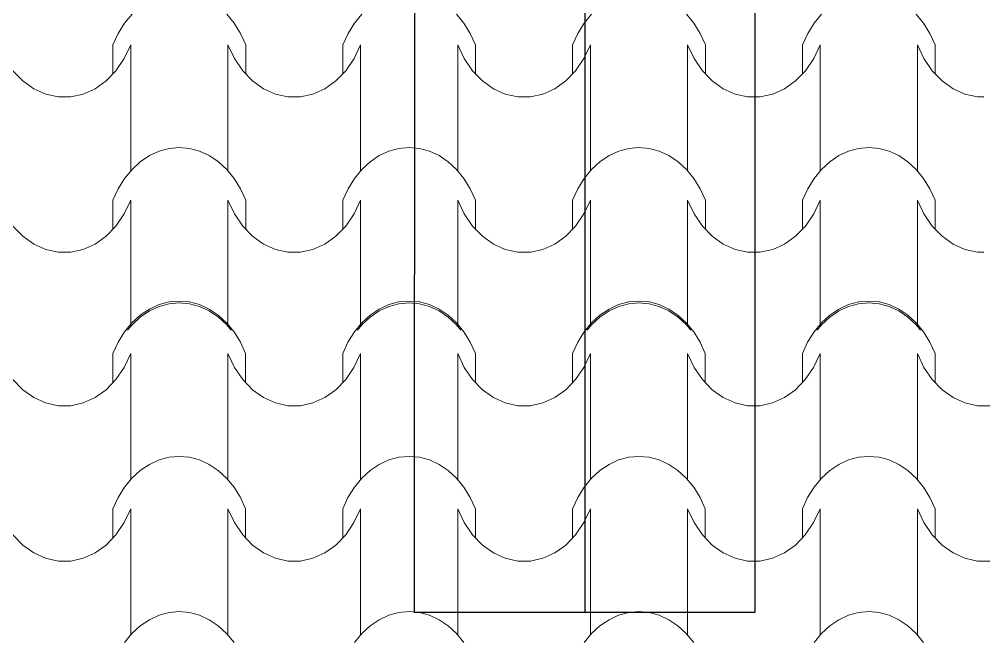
# Model space of a CAD drawing. Header units: millimetres. Extents: x 42452 to 2852333, y -419346 to 834876.
# Drawn here: x 2629564 to 2632399, y 656276 to 658096 of the extents above; entities that cross this region are included whole.
import ezdxf

# ---------------------------------------------------------------- set-up
doc = ezdxf.new("R2010")
doc.units = ezdxf.units.MM
doc.layers.add('M-2 keramitin shtrixi_Ном._пера__21_Pen_No__1', color=7, linetype='Continuous', lineweight=15)
doc.layers.add('memar', color=7, linetype='Continuous', lineweight=25)

# ---------------------------------------------------------------- blocks, each defined once
blk = doc.blocks.new('VES')
at = {"color": 7, "lineweight": 30}
for points in [[(3435819.5, -1692388.5), (3436319.7, -1693014.7), (3436319.6, -1695000.3), (3435319.6, -1695000.3), (3435319.7, -1693014.6), (3435819.5, -1692388.5)], [(3435720.1, -1695000.3), (3435319.6, -1695000.3), (3435319.7, -1693014.6), (3435819.5, -1692388.5), (3435819.9, -1695000.3)]]:
    blk.add_lwpolyline(points, dxfattribs=at)
blk = doc.blocks.new('*X17')
at = {"layer": 'M-2 keramitin shtrixi_Ном._пера__21_Pen_No__1', "color": 7, "linetype": 'Continuous', "lineweight": 15}
for p, q in [((-256447.3, -1353510.1), (-256447.3, -1353428.7)), ((-256364.2, -1353452.6), (-256334.7, -1353444.6)), ((-256334.7, -1353444.6), (-256304.6, -1353441.9)), ((-256304.6, -1353441.9), (-256274.5, -1353444.6)), ((-256274.5, -1353444.6), (-256245, -1353452.6)), ((-256161.8, -1353510.1), (-256161.8, -1353428.7)), ((-255771.8, -1353510.1), (-255771.8, -1353428.7)), ((-255688.6, -1353452.6), (-255659.1, -1353444.6)), ((-255659.1, -1353444.6), (-255629, -1353441.9)), ((-255629, -1353441.9), (-255598.9, -1353444.6)), ((-255598.9, -1353444.6), (-255569.4, -1353452.6)), ((-255486.3, -1353510.1), (-255486.3, -1353428.7)), ((-255096.2, -1353510.1), (-255096.2, -1353428.7)), ((-255013.1, -1353452.6), (-254983.6, -1353444.6)), ((-254983.6, -1353444.6), (-254953.5, -1353441.9)), ((-254953.5, -1353441.9), (-254923.4, -1353444.6)), ((-254923.4, -1353444.6), (-254893.8, -1353452.6)), ((-254810.7, -1353510.1), (-254810.7, -1353428.7)), ((-254420.7, -1353510.1), (-254420.7, -1353428.7)), ((-254337.5, -1353452.6), (-254308, -1353444.6)), ((-254308, -1353444.6), (-254277.9, -1353441.9)), ((-254277.9, -1353441.9), (-254247.8, -1353444.6)), ((-254247.8, -1353444.6), (-254218.3, -1353452.6)), ((-254135.1, -1353510.1), (-254135.1, -1353428.7)), ((-256419.3, -1353483.6), (-256392.6, -1353465.7)), ((-256392.6, -1353465.7), (-256364.2, -1353452.6)), ((-256245, -1353452.6), (-256216.6, -1353465.7)), ((-256216.6, -1353465.7), (-256189.9, -1353483.6)), ((-255743.7, -1353483.6), (-255717, -1353465.7)), ((-255717, -1353465.7), (-255688.6, -1353452.6)), ((-255569.4, -1353452.6), (-255541, -1353465.7)), ((-255541, -1353465.7), (-255514.3, -1353483.6)), ((-255068.1, -1353483.6), (-255041.4, -1353465.7)), ((-255041.4, -1353465.7), (-255013.1, -1353452.6)), ((-254893.8, -1353452.6), (-254865.5, -1353465.7)), ((-254865.5, -1353465.7), (-254838.8, -1353483.6)), ((-254392.6, -1353483.6), (-254365.9, -1353465.7)), ((-254365.9, -1353465.7), (-254337.5, -1353452.6)), ((-254218.3, -1353452.6), (-254189.9, -1353465.7)), ((-254189.9, -1353465.7), (-254163.2, -1353483.6)), ((-256443.7, -1353506.2), (-256419.3, -1353483.6)), ((-256189.9, -1353483.6), (-256165.4, -1353506.2)), ((-255768.2, -1353506.2), (-255743.7, -1353483.6)), ((-255514.3, -1353483.6), (-255489.8, -1353506.2)), ((-255092.6, -1353506.2), (-255068.1, -1353483.6)), ((-254838.8, -1353483.6), (-254814.3, -1353506.2)), ((-254417.1, -1353506.2), (-254392.6, -1353483.6)), ((-254163.2, -1353483.6), (-254138.7, -1353506.2)), ((-256465.6, -1353532.8), (-256443.7, -1353506.2)), ((-256165.4, -1353506.2), (-256143.6, -1353532.8)), ((-255790, -1353532.8), (-255768.2, -1353506.2)), ((-255489.8, -1353506.2), (-255468, -1353532.8)), ((-255114.5, -1353532.8), (-255092.6, -1353506.2)), ((-254814.3, -1353506.2), (-254792.5, -1353532.8)), ((-254438.9, -1353532.8), (-254417.1, -1353506.2)), ((-254138.7, -1353506.2), (-254116.9, -1353532.8)), ((-256484.3, -1353563), (-256465.6, -1353532.8)), ((-256143.6, -1353532.8), (-256124.8, -1353563)), ((-255808.7, -1353563), (-255790, -1353532.8)), ((-255468, -1353532.8), (-255449.3, -1353563)), ((-255133.2, -1353563), (-255114.5, -1353532.8)), ((-254792.5, -1353532.8), (-254773.7, -1353563)), ((-254457.6, -1353563), (-254438.9, -1353532.8)), ((-254116.9, -1353532.8), (-254098.2, -1353563)), ((-256499.6, -1353596.3), (-256484.3, -1353563)), ((-256124.8, -1353563), (-256109.6, -1353596.3)), ((-255824, -1353596.3), (-255808.7, -1353563)), ((-255449.3, -1353563), (-255434, -1353596.3)), ((-255148.5, -1353596.3), (-255133.2, -1353563)), ((-254773.7, -1353563), (-254758.4, -1353596.3)), ((-254472.9, -1353596.3), (-254457.6, -1353563)), ((-254098.2, -1353563), (-254082.9, -1353596.3)), ((-256499.6, -1353681.3), (-256499.6, -1353596.3)), ((-256447.3, -1353596.3), (-256466.7, -1353636.8)), ((-256447.3, -1353781.3), (-256447.3, -1353596.3)), ((-256161.8, -1353781.3), (-256161.8, -1353596.3)), ((-256142.5, -1353636.8), (-256161.8, -1353596.3)), ((-256109.6, -1353681.3), (-256109.6, -1353596.3)), ((-255824, -1353681.3), (-255824, -1353596.3)), ((-255771.8, -1353596.3), (-255791.1, -1353636.8)), ((-255771.8, -1353781.3), (-255771.8, -1353596.3)), ((-255486.3, -1353781.3), (-255486.3, -1353596.3)), ((-255466.9, -1353636.8), (-255486.3, -1353596.3)), ((-255434, -1353681.3), (-255434, -1353596.3)), ((-255148.5, -1353681.3), (-255148.5, -1353596.3)), ((-255096.2, -1353596.3), (-255115.5, -1353636.8)), ((-255096.2, -1353781.3), (-255096.2, -1353596.3)), ((-254810.7, -1353781.3), (-254810.7, -1353596.3)), ((-254791.4, -1353636.8), (-254810.7, -1353596.3)), ((-254758.4, -1353681.3), (-254758.4, -1353596.3)), ((-254472.9, -1353681.3), (-254472.9, -1353596.3)), ((-254420.7, -1353596.3), (-254440, -1353636.8)), ((-254420.7, -1353781.3), (-254420.7, -1353596.3)), ((-254135.1, -1353781.3), (-254135.1, -1353596.3)), ((-254115.8, -1353636.8), (-254135.1, -1353596.3)), ((-254082.9, -1353681.3), (-254082.9, -1353596.3)), ((-256466.7, -1353636.8), (-256491.1, -1353672.5)), ((-256118.1, -1353672.5), (-256142.5, -1353636.8)), ((-255791.1, -1353636.8), (-255815.5, -1353672.5)), ((-255442.5, -1353672.5), (-255466.9, -1353636.8)), ((-255115.5, -1353636.8), (-255140, -1353672.5)), ((-254767, -1353672.5), (-254791.4, -1353636.8)), ((-254440, -1353636.8), (-254464.4, -1353672.5)), ((-254091.4, -1353672.5), (-254115.8, -1353636.8)), ((-256764.8, -1353702.4), (-256793.6, -1353672.5)), ((-256491.1, -1353672.5), (-256519.9, -1353702.4)), ((-256089.3, -1353702.4), (-256118.1, -1353672.5)), ((-255815.5, -1353672.5), (-255844.3, -1353702.4)), ((-255413.7, -1353702.4), (-255442.5, -1353672.5)), ((-255140, -1353672.5), (-255168.8, -1353702.4)), ((-254738.2, -1353702.4), (-254767, -1353672.5)), ((-254464.4, -1353672.5), (-254493.2, -1353702.4)), ((-254062.6, -1353702.4), (-254091.4, -1353672.5)), ((-256732.5, -1353725.6), (-256764.8, -1353702.4)), ((-256697.5, -1353741.5), (-256732.5, -1353725.6)), ((-256552.2, -1353725.6), (-256587.2, -1353741.5)), ((-256519.9, -1353702.4), (-256552.2, -1353725.6)), ((-256056.9, -1353725.6), (-256089.3, -1353702.4)), ((-256021.9, -1353741.5), (-256056.9, -1353725.6)), ((-255876.7, -1353725.6), (-255911.7, -1353741.5)), ((-255844.3, -1353702.4), (-255876.7, -1353725.6)), ((-255381.3, -1353725.6), (-255413.7, -1353702.4)), ((-255346.4, -1353741.5), (-255381.3, -1353725.6)), ((-255201.1, -1353725.6), (-255236.1, -1353741.5)), ((-255168.8, -1353702.4), (-255201.1, -1353725.6)), ((-254705.8, -1353725.6), (-254738.2, -1353702.4)), ((-254670.8, -1353741.5), (-254705.8, -1353725.6)), ((-254525.6, -1353725.6), (-254560.5, -1353741.5)), ((-254493.2, -1353702.4), (-254525.6, -1353725.6)), ((-254030.2, -1353725.6), (-254062.6, -1353702.4)), ((-253995.3, -1353741.5), (-254030.2, -1353725.6)), ((-256660.9, -1353749.6), (-256697.5, -1353741.5)), ((-256642.4, -1353749.6), (-256660.9, -1353749.6)), ((-256623.8, -1353749.6), (-256642.4, -1353749.6)), ((-256587.2, -1353741.5), (-256623.8, -1353749.6)), ((-255985.4, -1353749.6), (-256021.9, -1353741.5)), ((-255966.8, -1353749.6), (-255985.4, -1353749.6)), ((-255948.2, -1353749.6), (-255966.8, -1353749.6)), ((-255911.7, -1353741.5), (-255948.2, -1353749.6)), ((-255309.8, -1353749.6), (-255346.4, -1353741.5)), ((-255291.2, -1353749.6), (-255309.8, -1353749.6)), ((-255272.7, -1353749.6), (-255291.2, -1353749.6)), ((-255236.1, -1353741.5), (-255272.7, -1353749.6)), ((-254634.2, -1353749.6), (-254670.8, -1353741.5)), ((-254615.7, -1353749.6), (-254634.2, -1353749.6)), ((-254597.1, -1353749.6), (-254615.7, -1353749.6)), ((-254560.5, -1353741.5), (-254597.1, -1353749.6)), ((-253958.7, -1353749.6), (-253995.3, -1353741.5)), ((-253940.1, -1353749.6), (-253958.7, -1353749.6)), ((-253921.6, -1353749.6), (-253940.1, -1353749.6)), ((-256447.3, -1353966.4), (-256447.3, -1353781.3)), ((-256161.8, -1353966.4), (-256161.8, -1353781.3)), ((-255771.8, -1353966.4), (-255771.8, -1353781.3)), ((-255486.3, -1353966.4), (-255486.3, -1353781.3)), ((-255096.2, -1353966.4), (-255096.2, -1353781.3)), ((-254810.7, -1353966.4), (-254810.7, -1353781.3)), ((-254420.7, -1353966.4), (-254420.7, -1353781.3)), ((-254135.1, -1353966.4), (-254135.1, -1353781.3)), ((-256334.7, -1353901), (-256304.6, -1353898.3)), ((-256304.6, -1353898.3), (-256274.5, -1353901)), ((-255659.1, -1353901), (-255629, -1353898.3)), ((-255629, -1353898.3), (-255598.9, -1353901)), ((-254983.6, -1353901), (-254953.5, -1353898.3)), ((-254953.5, -1353898.3), (-254923.4, -1353901)), ((-254308, -1353901), (-254277.9, -1353898.3)), ((-254277.9, -1353898.3), (-254247.8, -1353901)), ((-256419.3, -1353940), (-256392.6, -1353922)), ((-256392.6, -1353922), (-256364.2, -1353908.9)), ((-256364.2, -1353908.9), (-256334.7, -1353901)), ((-256274.5, -1353901), (-256245, -1353908.9)), ((-256245, -1353908.9), (-256216.6, -1353922)), ((-256216.6, -1353922), (-256189.9, -1353940)), ((-255743.7, -1353940), (-255717, -1353922)), ((-255717, -1353922), (-255688.6, -1353908.9)), ((-255688.6, -1353908.9), (-255659.1, -1353901)), ((-255598.9, -1353901), (-255569.4, -1353908.9)), ((-255569.4, -1353908.9), (-255541, -1353922)), ((-255541, -1353922), (-255514.3, -1353940)), ((-255068.1, -1353940), (-255041.4, -1353922)), ((-255041.4, -1353922), (-255013.1, -1353908.9)), ((-255013.1, -1353908.9), (-254983.6, -1353901)), ((-254923.4, -1353901), (-254893.8, -1353908.9)), ((-254893.8, -1353908.9), (-254865.5, -1353922)), ((-254865.5, -1353922), (-254838.8, -1353940)), ((-254392.6, -1353940), (-254365.9, -1353922)), ((-254365.9, -1353922), (-254337.5, -1353908.9)), ((-254337.5, -1353908.9), (-254308, -1353901)), ((-254247.8, -1353901), (-254218.3, -1353908.9)), ((-254218.3, -1353908.9), (-254189.9, -1353922)), ((-254189.9, -1353922), (-254163.2, -1353940)), ((-256443.7, -1353962.5), (-256419.3, -1353940)), ((-256189.9, -1353940), (-256165.4, -1353962.5)), ((-255768.2, -1353962.5), (-255743.7, -1353940)), ((-255514.3, -1353940), (-255489.8, -1353962.5)), ((-255092.6, -1353962.5), (-255068.1, -1353940)), ((-254838.8, -1353940), (-254814.3, -1353962.5)), ((-254417.1, -1353962.5), (-254392.6, -1353940)), ((-254163.2, -1353940), (-254138.7, -1353962.5)), ((-256465.6, -1353989.1), (-256443.7, -1353962.5)), ((-256165.4, -1353962.5), (-256143.6, -1353989.1)), ((-255790, -1353989.1), (-255768.2, -1353962.5)), ((-255489.8, -1353962.5), (-255468, -1353989.1)), ((-255114.5, -1353989.1), (-255092.6, -1353962.5)), ((-254814.3, -1353962.5), (-254792.5, -1353989.1)), ((-254438.9, -1353989.1), (-254417.1, -1353962.5)), ((-254138.7, -1353962.5), (-254116.9, -1353989.1)), ((-256484.3, -1354019.4), (-256465.6, -1353989.1)), ((-256143.6, -1353989.1), (-256124.8, -1354019.4)), ((-255808.7, -1354019.4), (-255790, -1353989.1)), ((-255468, -1353989.1), (-255449.3, -1354019.4)), ((-255133.2, -1354019.4), (-255114.5, -1353989.1)), ((-254792.5, -1353989.1), (-254773.7, -1354019.4)), ((-254457.6, -1354019.4), (-254438.9, -1353989.1)), ((-254116.9, -1353989.1), (-254098.2, -1354019.4)), ((-256499.6, -1354052.6), (-256484.3, -1354019.4)), ((-256124.8, -1354019.4), (-256109.6, -1354052.6)), ((-255824, -1354052.6), (-255808.7, -1354019.4)), ((-255449.3, -1354019.4), (-255434, -1354052.6)), ((-255148.5, -1354052.6), (-255133.2, -1354019.4)), ((-254773.7, -1354019.4), (-254758.4, -1354052.6)), ((-254472.9, -1354052.6), (-254457.6, -1354019.4)), ((-254098.2, -1354019.4), (-254082.9, -1354052.6)), ((-256499.6, -1354137.7), (-256499.6, -1354052.6)), ((-256447.3, -1354052.6), (-256466.7, -1354093.1)), ((-256447.3, -1354237.7), (-256447.3, -1354052.6)), ((-256161.8, -1354237.7), (-256161.8, -1354052.6)), ((-256142.5, -1354093.1), (-256161.8, -1354052.6)), ((-256109.6, -1354137.7), (-256109.6, -1354052.6)), ((-255824, -1354137.7), (-255824, -1354052.6)), ((-255771.8, -1354052.6), (-255791.1, -1354093.1)), ((-255771.8, -1354237.7), (-255771.8, -1354052.6)), ((-255486.3, -1354237.7), (-255486.3, -1354052.6)), ((-255466.9, -1354093.1), (-255486.3, -1354052.6)), ((-255434, -1354137.7), (-255434, -1354052.6)), ((-255148.5, -1354137.7), (-255148.5, -1354052.6)), ((-255096.2, -1354052.6), (-255115.5, -1354093.1)), ((-255096.2, -1354237.7), (-255096.2, -1354052.6)), ((-254810.7, -1354237.7), (-254810.7, -1354052.6)), ((-254791.4, -1354093.1), (-254810.7, -1354052.6)), ((-254758.4, -1354137.7), (-254758.4, -1354052.6)), ((-254472.9, -1354137.7), (-254472.9, -1354052.6)), ((-254420.7, -1354052.6), (-254440, -1354093.1)), ((-254420.7, -1354237.7), (-254420.7, -1354052.6)), ((-254135.1, -1354237.7), (-254135.1, -1354052.6)), ((-254115.8, -1354093.1), (-254135.1, -1354052.6)), ((-254082.9, -1354137.7), (-254082.9, -1354052.6)), ((-256466.7, -1354093.1), (-256491.1, -1354128.8)), ((-256118.1, -1354128.8), (-256142.5, -1354093.1)), ((-255791.1, -1354093.1), (-255815.5, -1354128.8)), ((-255442.5, -1354128.8), (-255466.9, -1354093.1)), ((-255115.5, -1354093.1), (-255140, -1354128.8)), ((-254767, -1354128.8), (-254791.4, -1354093.1)), ((-254440, -1354093.1), (-254464.4, -1354128.8)), ((-254091.4, -1354128.8), (-254115.8, -1354093.1)), ((-256764.8, -1354158.8), (-256793.6, -1354128.8)), ((-256491.1, -1354128.8), (-256519.9, -1354158.8)), ((-256089.3, -1354158.8), (-256118.1, -1354128.8)), ((-255815.5, -1354128.8), (-255844.3, -1354158.8)), ((-255413.7, -1354158.8), (-255442.5, -1354128.8)), ((-255140, -1354128.8), (-255168.8, -1354158.8)), ((-254738.2, -1354158.8), (-254767, -1354128.8)), ((-254464.4, -1354128.8), (-254493.2, -1354158.8)), ((-254062.6, -1354158.8), (-254091.4, -1354128.8)), ((-256732.5, -1354182), (-256764.8, -1354158.8)), ((-256697.5, -1354197.9), (-256732.5, -1354182)), ((-256552.2, -1354182), (-256587.2, -1354197.9)), ((-256519.9, -1354158.8), (-256552.2, -1354182)), ((-256056.9, -1354182), (-256089.3, -1354158.8)), ((-256021.9, -1354197.9), (-256056.9, -1354182)), ((-255876.7, -1354182), (-255911.7, -1354197.9)), ((-255844.3, -1354158.8), (-255876.7, -1354182)), ((-255381.3, -1354182), (-255413.7, -1354158.8)), ((-255346.4, -1354197.9), (-255381.3, -1354182)), ((-255201.1, -1354182), (-255236.1, -1354197.9)), ((-255168.8, -1354158.8), (-255201.1, -1354182)), ((-254705.8, -1354182), (-254738.2, -1354158.8)), ((-254670.8, -1354197.9), (-254705.8, -1354182)), ((-254525.6, -1354182), (-254560.5, -1354197.9)), ((-254493.2, -1354158.8), (-254525.6, -1354182)), ((-254030.2, -1354182), (-254062.6, -1354158.8)), ((-253995.3, -1354197.9), (-254030.2, -1354182)), ((-256660.9, -1354205.9), (-256697.5, -1354197.9)), ((-256642.4, -1354205.9), (-256660.9, -1354205.9)), ((-256623.8, -1354205.9), (-256642.4, -1354205.9)), ((-256587.2, -1354197.9), (-256623.8, -1354205.9)), ((-255985.4, -1354205.9), (-256021.9, -1354197.9)), ((-255966.8, -1354205.9), (-255985.4, -1354205.9)), ((-255948.2, -1354205.9), (-255966.8, -1354205.9)), ((-255911.7, -1354197.9), (-255948.2, -1354205.9)), ((-255309.8, -1354205.9), (-255346.4, -1354197.9)), ((-255291.2, -1354205.9), (-255309.8, -1354205.9)), ((-255272.7, -1354205.9), (-255291.2, -1354205.9)), ((-255236.1, -1354197.9), (-255272.7, -1354205.9)), ((-254634.2, -1354205.9), (-254670.8, -1354197.9)), ((-254615.7, -1354205.9), (-254634.2, -1354205.9)), ((-254597.1, -1354205.9), (-254615.7, -1354205.9)), ((-254560.5, -1354197.9), (-254597.1, -1354205.9)), ((-253958.7, -1354205.9), (-253995.3, -1354197.9)), ((-253940.1, -1354205.9), (-253958.7, -1354205.9)), ((-253921.6, -1354205.9), (-253940.1, -1354205.9)), ((-256447.3, -1354422.8), (-256447.3, -1354237.7)), ((-256161.8, -1354422.8), (-256161.8, -1354237.7)), ((-255771.8, -1354422.8), (-255771.8, -1354237.7)), ((-255486.3, -1354422.8), (-255486.3, -1354237.7)), ((-255096.2, -1354422.8), (-255096.2, -1354237.7)), ((-254810.7, -1354422.8), (-254810.7, -1354237.7)), ((-254420.7, -1354422.8), (-254420.7, -1354237.7)), ((-254135.1, -1354422.8), (-254135.1, -1354237.7)), ((-256419.3, -1354396.3), (-256392.6, -1354378.4)), ((-256392.6, -1354378.4), (-256364.2, -1354365.3)), ((-256364.2, -1354365.3), (-256334.7, -1354357.3)), ((-256334.7, -1354357.3), (-256304.6, -1354354.6)), ((-256304.6, -1354354.6), (-256274.5, -1354357.3)), ((-256274.5, -1354357.3), (-256245, -1354365.3)), ((-256245, -1354365.3), (-256216.6, -1354378.4)), ((-256216.6, -1354378.4), (-256189.9, -1354396.3)), ((-255743.7, -1354396.3), (-255717, -1354378.4)), ((-255717, -1354378.4), (-255688.6, -1354365.3)), ((-255688.6, -1354365.3), (-255659.1, -1354357.3)), ((-255659.1, -1354357.3), (-255629, -1354354.6)), ((-255629, -1354354.6), (-255598.9, -1354357.3)), ((-255598.9, -1354357.3), (-255569.4, -1354365.3)), ((-255569.4, -1354365.3), (-255541, -1354378.4)), ((-255541, -1354378.4), (-255514.3, -1354396.3)), ((-255068.1, -1354396.3), (-255041.4, -1354378.4)), ((-255041.4, -1354378.4), (-255013.1, -1354365.3)), ((-255013.1, -1354365.3), (-254983.6, -1354357.3)), ((-254983.6, -1354357.3), (-254953.5, -1354354.6)), ((-254953.5, -1354354.6), (-254923.4, -1354357.3)), ((-254923.4, -1354357.3), (-254893.8, -1354365.3)), ((-254893.8, -1354365.3), (-254865.5, -1354378.4)), ((-254865.5, -1354378.4), (-254838.8, -1354396.3)), ((-254392.6, -1354396.3), (-254365.9, -1354378.4)), ((-254365.9, -1354378.4), (-254337.5, -1354365.3)), ((-254337.5, -1354365.3), (-254308, -1354357.3)), ((-254308, -1354357.3), (-254277.9, -1354354.6)), ((-254277.9, -1354354.6), (-254247.8, -1354357.3)), ((-254247.8, -1354357.3), (-254218.3, -1354365.3)), ((-254218.3, -1354365.3), (-254189.9, -1354378.4)), ((-254189.9, -1354378.4), (-254163.2, -1354396.3)), ((-256443.7, -1354418.9), (-256419.3, -1354396.3)), ((-256189.9, -1354396.3), (-256165.4, -1354418.9)), ((-255768.2, -1354418.9), (-255743.7, -1354396.3)), ((-255514.3, -1354396.3), (-255489.8, -1354418.9)), ((-255092.6, -1354418.9), (-255068.1, -1354396.3)), ((-254838.8, -1354396.3), (-254814.3, -1354418.9)), ((-254417.1, -1354418.9), (-254392.6, -1354396.3)), ((-254163.2, -1354396.3), (-254138.7, -1354418.9)), ((-256465.6, -1354445.5), (-256443.7, -1354418.9)), ((-256165.4, -1354418.9), (-256143.6, -1354445.5)), ((-255790, -1354445.5), (-255768.2, -1354418.9)), ((-255489.8, -1354418.9), (-255468, -1354445.5)), ((-255114.5, -1354445.5), (-255092.6, -1354418.9)), ((-254814.3, -1354418.9), (-254792.5, -1354445.5)), ((-254438.9, -1354445.5), (-254417.1, -1354418.9)), ((-254138.7, -1354418.9), (-254116.9, -1354445.5)), ((-256465.6, -1361747.1), (-256443.7, -1361720.4)), ((-256165.4, -1361720.4), (-256143.6, -1361747.1)), ((-255790, -1361747.1), (-255768.2, -1361720.4)), ((-255489.8, -1361720.4), (-255468, -1361747.1)), ((-255114.5, -1361747.1), (-255092.6, -1361720.4)), ((-254814.3, -1361720.4), (-254792.5, -1361747.1)), ((-254438.9, -1361747.1), (-254417.1, -1361720.4)), ((-254138.7, -1361720.4), (-254116.9, -1361747.1)), ((-256484.3, -1361777.3), (-256465.6, -1361747.1)), ((-256143.6, -1361747.1), (-256124.8, -1361777.3)), ((-255808.7, -1361777.3), (-255790, -1361747.1)), ((-255468, -1361747.1), (-255449.3, -1361777.3)), ((-255133.2, -1361777.3), (-255114.5, -1361747.1)), ((-254792.5, -1361747.1), (-254773.7, -1361777.3)), ((-254457.6, -1361777.3), (-254438.9, -1361747.1)), ((-254116.9, -1361747.1), (-254098.2, -1361777.3)), ((-256499.6, -1361810.5), (-256484.3, -1361777.3)), ((-256124.8, -1361777.3), (-256109.6, -1361810.5)), ((-255824, -1361810.5), (-255808.7, -1361777.3)), ((-255449.3, -1361777.3), (-255434, -1361810.5)), ((-255148.5, -1361810.5), (-255133.2, -1361777.3)), ((-254773.7, -1361777.3), (-254758.4, -1361810.5)), ((-254472.9, -1361810.5), (-254457.6, -1361777.3)), ((-254098.2, -1361777.3), (-254082.9, -1361810.5)), ((-256499.6, -1361895.6), (-256499.6, -1361810.5)), ((-256447.3, -1361810.5), (-256466.7, -1361851)), ((-256447.3, -1361995.6), (-256447.3, -1361810.5)), ((-256161.8, -1361995.6), (-256161.8, -1361810.5)), ((-256142.5, -1361851), (-256161.8, -1361810.5)), ((-256109.6, -1361895.6), (-256109.6, -1361810.5)), ((-255824, -1361895.6), (-255824, -1361810.5)), ((-255771.8, -1361810.5), (-255791.1, -1361851)), ((-255771.8, -1361995.6), (-255771.8, -1361810.5)), ((-255486.3, -1361995.6), (-255486.3, -1361810.5)), ((-255466.9, -1361851), (-255486.3, -1361810.5)), ((-255434, -1361895.6), (-255434, -1361810.5)), ((-255148.5, -1361895.6), (-255148.5, -1361810.5)), ((-255096.2, -1361810.5), (-255115.5, -1361851)), ((-255096.2, -1361995.6), (-255096.2, -1361810.5)), ((-254810.7, -1361995.6), (-254810.7, -1361810.5)), ((-254791.4, -1361851), (-254810.7, -1361810.5)), ((-254758.4, -1361895.6), (-254758.4, -1361810.5)), ((-254472.9, -1361895.6), (-254472.9, -1361810.5)), ((-254420.7, -1361810.5), (-254440, -1361851)), ((-254420.7, -1361995.6), (-254420.7, -1361810.5)), ((-254135.1, -1361995.6), (-254135.1, -1361810.5)), ((-254115.8, -1361851), (-254135.1, -1361810.5)), ((-254082.9, -1361895.6), (-254082.9, -1361810.5)), ((-256466.7, -1361851), (-256491.1, -1361886.8)), ((-256118.1, -1361886.8), (-256142.5, -1361851)), ((-255791.1, -1361851), (-255815.5, -1361886.8)), ((-255442.5, -1361886.8), (-255466.9, -1361851)), ((-255115.5, -1361851), (-255140, -1361886.8)), ((-254767, -1361886.8), (-254791.4, -1361851)), ((-254440, -1361851), (-254464.4, -1361886.8)), ((-254091.4, -1361886.8), (-254115.8, -1361851)), ((-256764.8, -1361916.7), (-256793.6, -1361886.8)), ((-256491.1, -1361886.8), (-256519.9, -1361916.7)), ((-256089.3, -1361916.7), (-256118.1, -1361886.8)), ((-255815.5, -1361886.8), (-255844.3, -1361916.7)), ((-255413.7, -1361916.7), (-255442.5, -1361886.8)), ((-255140, -1361886.8), (-255168.8, -1361916.7)), ((-254738.2, -1361916.7), (-254767, -1361886.8)), ((-254464.4, -1361886.8), (-254493.2, -1361916.7)), ((-254062.6, -1361916.7), (-254091.4, -1361886.8)), ((-256732.5, -1361939.9), (-256764.8, -1361916.7)), ((-256519.9, -1361916.7), (-256552.2, -1361939.9)), ((-256056.9, -1361939.9), (-256089.3, -1361916.7)), ((-255844.3, -1361916.7), (-255876.7, -1361939.9)), ((-255381.3, -1361939.9), (-255413.7, -1361916.7)), ((-255168.8, -1361916.7), (-255201.1, -1361939.9)), ((-254705.8, -1361939.9), (-254738.2, -1361916.7)), ((-254493.2, -1361916.7), (-254525.6, -1361939.9)), ((-254030.2, -1361939.9), (-254062.6, -1361916.7)), ((-256697.5, -1361955.8), (-256732.5, -1361939.9)), ((-256552.2, -1361939.9), (-256587.2, -1361955.8)), ((-256021.9, -1361955.8), (-256056.9, -1361939.9)), ((-255876.7, -1361939.9), (-255911.7, -1361955.8)), ((-255346.4, -1361955.8), (-255381.3, -1361939.9)), ((-255201.1, -1361939.9), (-255236.1, -1361955.8)), ((-254670.8, -1361955.8), (-254705.8, -1361939.9)), ((-254525.6, -1361939.9), (-254560.5, -1361955.8)), ((-253995.3, -1361955.8), (-254030.2, -1361939.9)), ((-256660.9, -1361963.8), (-256697.5, -1361955.8)), ((-256642.4, -1361963.8), (-256660.9, -1361963.8)), ((-256623.8, -1361963.8), (-256642.4, -1361963.8)), ((-256587.2, -1361955.8), (-256623.8, -1361963.8)), ((-255985.4, -1361963.8), (-256021.9, -1361955.8)), ((-255966.8, -1361963.8), (-255985.4, -1361963.8)), ((-255948.2, -1361963.8), (-255966.8, -1361963.8)), ((-255911.7, -1361955.8), (-255948.2, -1361963.8)), ((-255309.8, -1361963.8), (-255346.4, -1361955.8)), ((-255291.2, -1361963.8), (-255309.8, -1361963.8)), ((-255272.7, -1361963.8), (-255291.2, -1361963.8)), ((-255236.1, -1361955.8), (-255272.7, -1361963.8)), ((-254634.2, -1361963.8), (-254670.8, -1361955.8)), ((-254615.7, -1361963.8), (-254634.2, -1361963.8)), ((-254597.1, -1361963.8), (-254615.7, -1361963.8)), ((-254560.5, -1361955.8), (-254597.1, -1361963.8)), ((-253958.7, -1361963.8), (-253995.3, -1361955.8)), ((-253940.1, -1361963.8), (-253958.7, -1361963.8)), ((-256447.3, -1362180.7), (-256447.3, -1361995.6)), ((-256161.8, -1362180.7), (-256161.8, -1361995.6)), ((-255771.8, -1362180.7), (-255771.8, -1361995.6)), ((-255486.3, -1362180.7), (-255486.3, -1361995.6)), ((-255096.2, -1362180.7), (-255096.2, -1361995.6)), ((-254810.7, -1362180.7), (-254810.7, -1361995.6)), ((-254420.7, -1362180.7), (-254420.7, -1361995.6)), ((-254135.1, -1362180.7), (-254135.1, -1361995.6)), ((-256364.2, -1362123.2), (-256334.7, -1362115.2)), ((-256334.7, -1362115.2), (-256304.6, -1362112.6)), ((-256304.6, -1362112.6), (-256274.5, -1362115.2)), ((-256274.5, -1362115.2), (-256245, -1362123.2)), ((-255688.6, -1362123.2), (-255659.1, -1362115.2)), ((-255659.1, -1362115.2), (-255629, -1362112.6)), ((-255629, -1362112.6), (-255598.9, -1362115.2)), ((-255598.9, -1362115.2), (-255569.4, -1362123.2)), ((-255013.1, -1362123.2), (-254983.6, -1362115.2)), ((-254983.6, -1362115.2), (-254953.5, -1362112.6)), ((-254953.5, -1362112.6), (-254923.4, -1362115.2)), ((-254923.4, -1362115.2), (-254893.8, -1362123.2)), ((-254337.5, -1362123.2), (-254308, -1362115.2)), ((-254308, -1362115.2), (-254277.9, -1362112.6)), ((-254277.9, -1362112.6), (-254247.8, -1362115.2)), ((-254247.8, -1362115.2), (-254218.3, -1362123.2)), ((-256419.3, -1362154.3), (-256392.6, -1362136.3)), ((-256392.6, -1362136.3), (-256364.2, -1362123.2)), ((-256245, -1362123.2), (-256216.6, -1362136.3)), ((-256216.6, -1362136.3), (-256189.9, -1362154.3)), ((-255743.7, -1362154.3), (-255717, -1362136.3)), ((-255717, -1362136.3), (-255688.6, -1362123.2)), ((-255569.4, -1362123.2), (-255541, -1362136.3)), ((-255541, -1362136.3), (-255514.3, -1362154.3)), ((-255068.1, -1362154.3), (-255041.4, -1362136.3)), ((-255041.4, -1362136.3), (-255013.1, -1362123.2)), ((-254893.8, -1362123.2), (-254865.5, -1362136.3)), ((-254865.5, -1362136.3), (-254838.8, -1362154.3)), ((-254392.6, -1362154.3), (-254365.9, -1362136.3)), ((-254365.9, -1362136.3), (-254337.5, -1362123.2)), ((-254218.3, -1362123.2), (-254189.9, -1362136.3)), ((-254189.9, -1362136.3), (-254163.2, -1362154.3)), ((-256443.7, -1362176.8), (-256419.3, -1362154.3)), ((-256189.9, -1362154.3), (-256165.4, -1362176.8)), ((-255768.2, -1362176.8), (-255743.7, -1362154.3)), ((-255514.3, -1362154.3), (-255489.8, -1362176.8)), ((-255092.6, -1362176.8), (-255068.1, -1362154.3)), ((-254838.8, -1362154.3), (-254814.3, -1362176.8)), ((-254417.1, -1362176.8), (-254392.6, -1362154.3)), ((-254163.2, -1362154.3), (-254138.7, -1362176.8)), ((-256484.3, -1362233.6), (-256465.6, -1362203.4)), ((-256465.6, -1362203.4), (-256443.7, -1362176.8)), ((-256165.4, -1362176.8), (-256143.6, -1362203.4)), ((-256143.6, -1362203.4), (-256124.8, -1362233.6)), ((-255808.7, -1362233.6), (-255790, -1362203.4)), ((-255790, -1362203.4), (-255768.2, -1362176.8)), ((-255489.8, -1362176.8), (-255468, -1362203.4)), ((-255468, -1362203.4), (-255449.3, -1362233.6)), ((-255133.2, -1362233.6), (-255114.5, -1362203.4)), ((-255114.5, -1362203.4), (-255092.6, -1362176.8)), ((-254814.3, -1362176.8), (-254792.5, -1362203.4)), ((-254792.5, -1362203.4), (-254773.7, -1362233.6)), ((-254457.6, -1362233.6), (-254438.9, -1362203.4)), ((-254438.9, -1362203.4), (-254417.1, -1362176.8)), ((-254138.7, -1362176.8), (-254116.9, -1362203.4)), ((-254116.9, -1362203.4), (-254098.2, -1362233.6)), ((-256499.6, -1362266.9), (-256484.3, -1362233.6)), ((-256124.8, -1362233.6), (-256109.6, -1362266.9)), ((-255824, -1362266.9), (-255808.7, -1362233.6)), ((-255449.3, -1362233.6), (-255434, -1362266.9)), ((-255148.5, -1362266.9), (-255133.2, -1362233.6)), ((-254773.7, -1362233.6), (-254758.4, -1362266.9)), ((-254472.9, -1362266.9), (-254457.6, -1362233.6)), ((-254098.2, -1362233.6), (-254082.9, -1362266.9)), ((-256499.6, -1362352), (-256499.6, -1362266.9)), ((-256447.3, -1362266.9), (-256466.7, -1362307.4)), ((-256447.3, -1362452), (-256447.3, -1362266.9)), ((-256161.8, -1362452), (-256161.8, -1362266.9)), ((-256142.5, -1362307.4), (-256161.8, -1362266.9)), ((-256109.6, -1362352), (-256109.6, -1362266.9)), ((-255824, -1362352), (-255824, -1362266.9)), ((-255771.8, -1362266.9), (-255791.1, -1362307.4)), ((-255771.8, -1362452), (-255771.8, -1362266.9)), ((-255486.3, -1362452), (-255486.3, -1362266.9)), ((-255466.9, -1362307.4), (-255486.3, -1362266.9)), ((-255434, -1362352), (-255434, -1362266.9)), ((-255148.5, -1362352), (-255148.5, -1362266.9)), ((-255096.2, -1362266.9), (-255115.5, -1362307.4)), ((-255096.2, -1362452), (-255096.2, -1362266.9)), ((-254810.7, -1362452), (-254810.7, -1362266.9)), ((-254791.4, -1362307.4), (-254810.7, -1362266.9)), ((-254758.4, -1362352), (-254758.4, -1362266.9)), ((-254472.9, -1362352), (-254472.9, -1362266.9)), ((-254420.7, -1362266.9), (-254440, -1362307.4)), ((-254420.7, -1362452), (-254420.7, -1362266.9)), ((-254135.1, -1362452), (-254135.1, -1362266.9)), ((-254115.8, -1362307.4), (-254135.1, -1362266.9)), ((-254082.9, -1362352), (-254082.9, -1362266.9)), ((-256466.7, -1362307.4), (-256491.1, -1362343.1)), ((-256118.1, -1362343.1), (-256142.5, -1362307.4)), ((-255791.1, -1362307.4), (-255815.5, -1362343.1)), ((-255442.5, -1362343.1), (-255466.9, -1362307.4)), ((-255115.5, -1362307.4), (-255140, -1362343.1)), ((-254767, -1362343.1), (-254791.4, -1362307.4)), ((-254440, -1362307.4), (-254464.4, -1362343.1)), ((-254091.4, -1362343.1), (-254115.8, -1362307.4)), ((-256764.8, -1362373), (-256793.6, -1362343.1)), ((-256491.1, -1362343.1), (-256519.9, -1362373)), ((-256089.3, -1362373), (-256118.1, -1362343.1)), ((-255815.5, -1362343.1), (-255844.3, -1362373)), ((-255413.7, -1362373), (-255442.5, -1362343.1)), ((-255140, -1362343.1), (-255168.8, -1362373)), ((-254738.2, -1362373), (-254767, -1362343.1)), ((-254464.4, -1362343.1), (-254493.2, -1362373)), ((-254062.6, -1362373), (-254091.4, -1362343.1)), ((-256732.5, -1362396.3), (-256764.8, -1362373)), ((-256519.9, -1362373), (-256552.2, -1362396.3)), ((-256056.9, -1362396.3), (-256089.3, -1362373)), ((-255844.3, -1362373), (-255876.7, -1362396.3)), ((-255381.3, -1362396.3), (-255413.7, -1362373)), ((-255168.8, -1362373), (-255201.1, -1362396.3)), ((-254705.8, -1362396.3), (-254738.2, -1362373)), ((-254493.2, -1362373), (-254525.6, -1362396.3)), ((-254030.2, -1362396.3), (-254062.6, -1362373)), ((-256697.5, -1362412.1), (-256732.5, -1362396.3)), ((-256552.2, -1362396.3), (-256587.2, -1362412.1)), ((-256021.9, -1362412.1), (-256056.9, -1362396.3)), ((-255876.7, -1362396.3), (-255911.7, -1362412.1)), ((-255346.4, -1362412.1), (-255381.3, -1362396.3)), ((-255201.1, -1362396.3), (-255236.1, -1362412.1)), ((-254670.8, -1362412.1), (-254705.8, -1362396.3)), ((-254525.6, -1362396.3), (-254560.5, -1362412.1)), ((-253995.3, -1362412.1), (-254030.2, -1362396.3)), ((-256660.9, -1362420.2), (-256697.5, -1362412.1)), ((-256642.4, -1362420.2), (-256660.9, -1362420.2)), ((-256623.8, -1362420.2), (-256642.4, -1362420.2)), ((-256587.2, -1362412.1), (-256623.8, -1362420.2)), ((-255985.4, -1362420.2), (-256021.9, -1362412.1)), ((-255966.8, -1362420.2), (-255985.4, -1362420.2)), ((-255948.2, -1362420.2), (-255966.8, -1362420.2)), ((-255911.7, -1362412.1), (-255948.2, -1362420.2)), ((-255309.8, -1362420.2), (-255346.4, -1362412.1)), ((-255291.2, -1362420.2), (-255309.8, -1362420.2)), ((-255272.7, -1362420.2), (-255291.2, -1362420.2)), ((-255236.1, -1362412.1), (-255272.7, -1362420.2)), ((-254634.2, -1362420.2), (-254670.8, -1362412.1)), ((-254615.7, -1362420.2), (-254634.2, -1362420.2)), ((-254597.1, -1362420.2), (-254615.7, -1362420.2)), ((-254560.5, -1362412.1), (-254597.1, -1362420.2)), ((-253958.7, -1362420.2), (-253995.3, -1362412.1)), ((-253940.1, -1362420.2), (-253958.7, -1362420.2)), ((-256447.3, -1362637), (-256447.3, -1362452)), ((-256161.8, -1362637), (-256161.8, -1362452)), ((-255771.8, -1362637), (-255771.8, -1362452)), ((-255486.3, -1362637), (-255486.3, -1362452)), ((-255096.2, -1362637), (-255096.2, -1362452)), ((-254810.7, -1362637), (-254810.7, -1362452)), ((-254420.7, -1362637), (-254420.7, -1362452)), ((-254135.1, -1362637), (-254135.1, -1362452)), ((-256364.2, -1362579.5), (-256334.7, -1362571.6)), ((-256334.7, -1362571.6), (-256304.6, -1362568.9)), ((-256304.6, -1362568.9), (-256274.5, -1362571.6)), ((-256274.5, -1362571.6), (-256245, -1362579.5)), ((-255688.6, -1362579.5), (-255659.1, -1362571.6)), ((-255659.1, -1362571.6), (-255629, -1362568.9)), ((-255629, -1362568.9), (-255598.9, -1362571.6)), ((-255598.9, -1362571.6), (-255569.4, -1362579.5)), ((-255013.1, -1362579.5), (-254983.6, -1362571.6)), ((-254983.6, -1362571.6), (-254953.5, -1362568.9)), ((-254953.5, -1362568.9), (-254923.4, -1362571.6)), ((-254923.4, -1362571.6), (-254893.8, -1362579.5)), ((-254337.5, -1362579.5), (-254308, -1362571.6)), ((-254308, -1362571.6), (-254277.9, -1362568.9)), ((-254277.9, -1362568.9), (-254247.8, -1362571.6)), ((-254247.8, -1362571.6), (-254218.3, -1362579.5)), ((-256419.3, -1362610.6), (-256392.6, -1362592.6)), ((-256392.6, -1362592.6), (-256364.2, -1362579.5)), ((-256245, -1362579.5), (-256216.6, -1362592.6)), ((-256216.6, -1362592.6), (-256189.9, -1362610.6)), ((-255743.7, -1362610.6), (-255717, -1362592.6)), ((-255717, -1362592.6), (-255688.6, -1362579.5)), ((-255569.4, -1362579.5), (-255541, -1362592.6)), ((-255541, -1362592.6), (-255514.3, -1362610.6)), ((-255068.1, -1362610.6), (-255041.4, -1362592.6)), ((-255041.4, -1362592.6), (-255013.1, -1362579.5)), ((-254893.8, -1362579.5), (-254865.5, -1362592.6)), ((-254865.5, -1362592.6), (-254838.8, -1362610.6)), ((-254392.6, -1362610.6), (-254365.9, -1362592.6)), ((-254365.9, -1362592.6), (-254337.5, -1362579.5)), ((-254218.3, -1362579.5), (-254189.9, -1362592.6)), ((-254189.9, -1362592.6), (-254163.2, -1362610.6)), ((-256443.7, -1362633.1), (-256419.3, -1362610.6)), ((-256189.9, -1362610.6), (-256165.4, -1362633.1)), ((-255768.2, -1362633.1), (-255743.7, -1362610.6)), ((-255514.3, -1362610.6), (-255489.8, -1362633.1)), ((-255092.6, -1362633.1), (-255068.1, -1362610.6)), ((-254838.8, -1362610.6), (-254814.3, -1362633.1)), ((-254417.1, -1362633.1), (-254392.6, -1362610.6)), ((-254163.2, -1362610.6), (-254138.7, -1362633.1)), ((-256456.7, -1362648.9), (-256443.7, -1362633.1)), ((-256165.4, -1362633.1), (-256152.4, -1362648.9)), ((-255781.2, -1362648.9), (-255768.2, -1362633.1)), ((-255489.8, -1362633.1), (-255476.9, -1362648.9)), ((-255105.6, -1362648.9), (-255092.6, -1362633.1)), ((-254814.3, -1362633.1), (-254801.3, -1362648.9)), ((-254430, -1362648.9), (-254417.1, -1362633.1)), ((-254138.7, -1362633.1), (-254125.8, -1362648.9))]:
    blk.add_line(p, q, dxfattribs=at)
blk = doc.blocks.new('Fill_2')
at = {"layer": 'M-2 keramitin shtrixi_Ном._пера__21_Pen_No__1', "color": 7, "linetype": 'Continuous', "lineweight": 15}
blk.add_blockref('*X17', (0, 0), dxfattribs=at)

msp = doc.modelspace()

# ---------------------------------------------------------------- block references
at = {"layer": 'memar', "color": 7, "linetype": 'Continuous', "lineweight": 25}
for p in [(2886339.52978, 2019832.0495), (2886339.40236, 2010710.49399)]:
    msp.add_blockref('Fill_2', p, dxfattribs=at)
at = {"layer": 'memar', "color": 2, "lineweight": 25, "rotation": 359.9845651891214}
msp.add_blockref('VES', (-804136.60022, 2352279.46958), dxfattribs=at)

doc.saveas('drawing.dxf')
